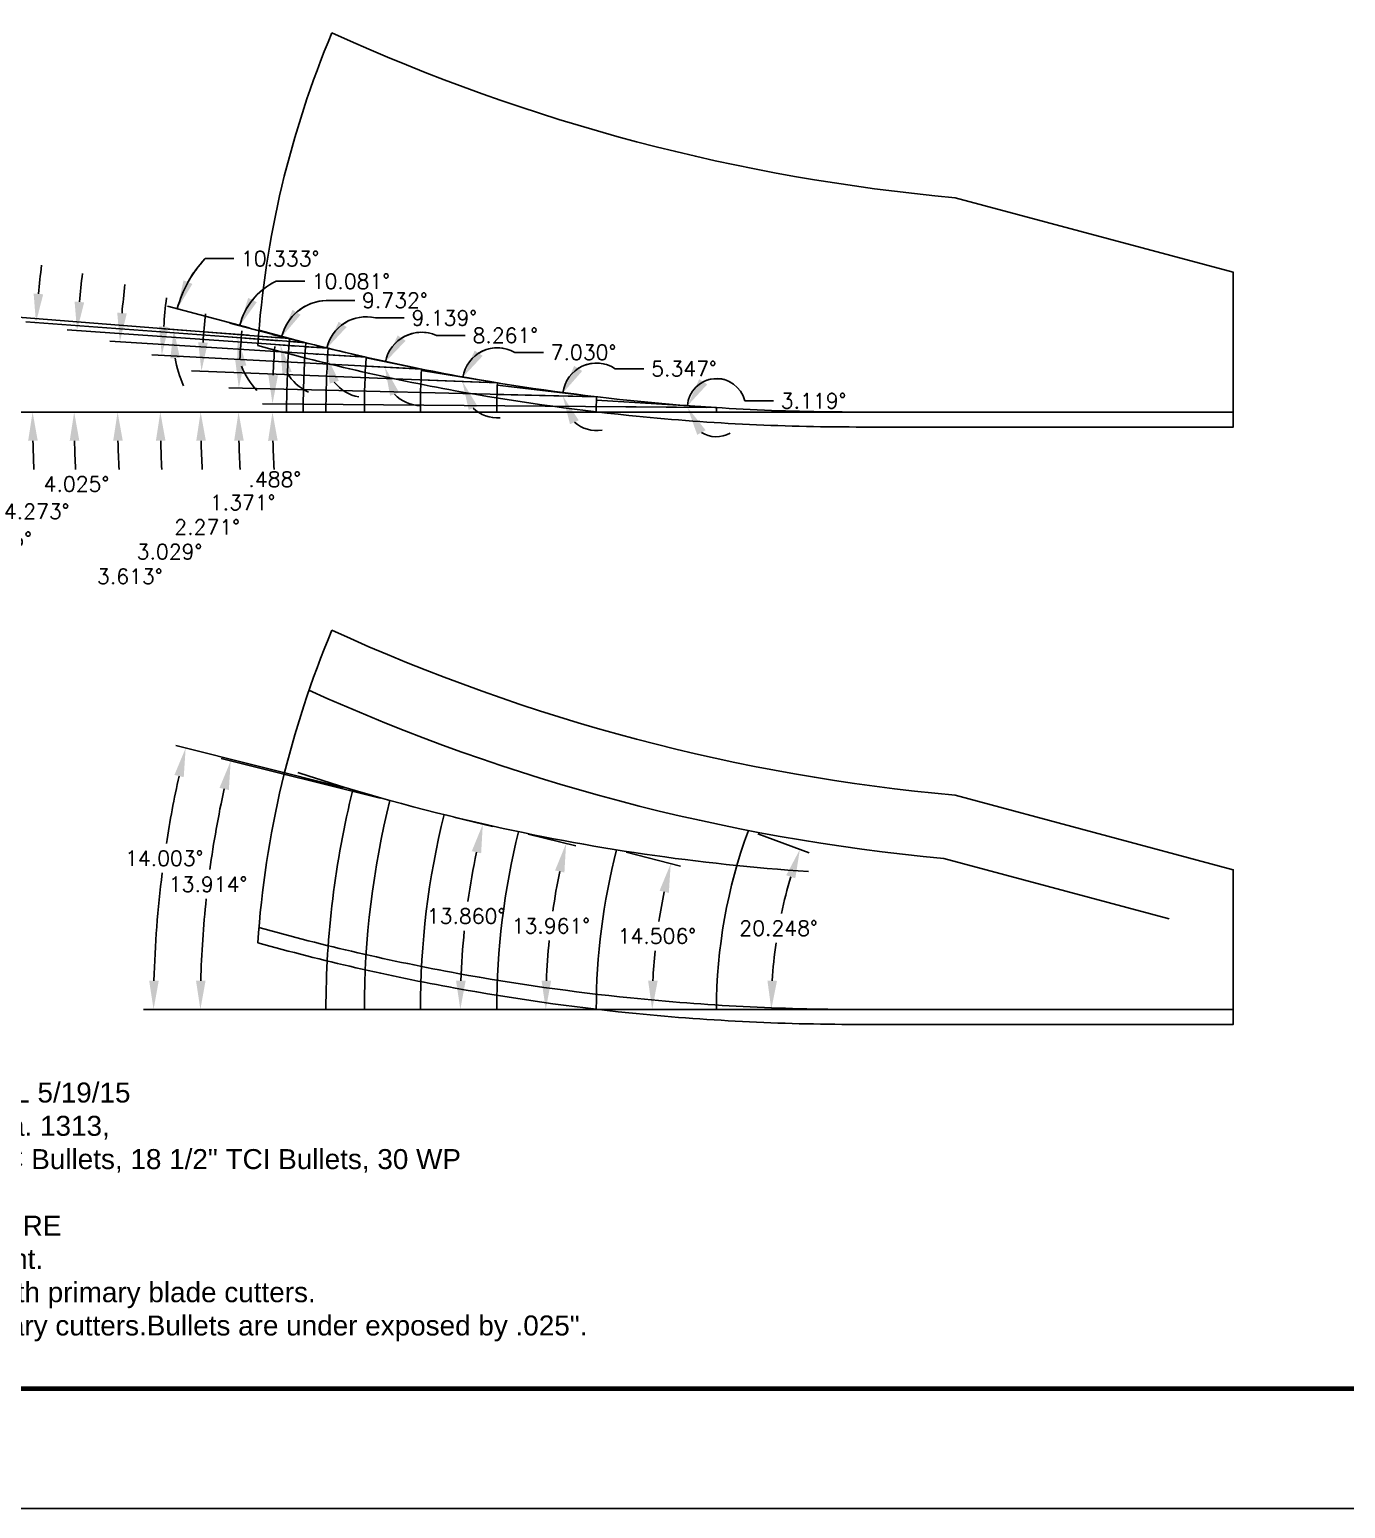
# Model space of a CAD drawing. Header units: inches. Extents: x -34 to 55.4, y 0 to 22.
# Drawn here: x 17.46 to 25.7, y 0 to 9.26 of the extents above; entities that cross this region are included whole.
import ezdxf
from ezdxf.enums import TextEntityAlignment as Align

# ---------------------------------------------------------------- set-up
doc = ezdxf.new("R2010")
doc.units = ezdxf.units.IN
doc.header["$MEASUREMENT"] = 0
doc.header["$PDMODE"] = 35
doc.layers.get('Defpoints').update_dxf_attribs({"color": 10})
for name, color, linetype in [('Dims', 4, 'Continuous'), ('TEXT', 3, 'Continuous'), ('Title Block', 7, 'Continuous')]:
    doc.layers.add(name, color=color, linetype=linetype)
doc.styles.add('RomanD', font='romand.shx', dxfattribs={"width": 0.9})
doc.styles.add('RomanS', font='romans')
doc.styles.get("Standard").update_dxf_attribs({"font": 'arial.ttf'})
doc.dimstyles.new('Copy of Standard', dxfattribs={"dimtxt": 0.094, "dimasz": 0.18, "dimexe": 0.0625, "dimexo": 0.0625, "dimgap": 0.045, "dimtad": 0, "dimtih": 1, "dimtoh": 1, "dimdec": 4, "dimzin": 4, "dimdsep": 46, "dimtxsty": 'RomanS', "dimcen": 0.09, "dimadec": 3, "dimazin": 1, "dimtfac": 1, "dimtdec": 4, "dimtofl": 0, "dimtmove": 0, "dimatfit": 1, "dimfxl": 1, "dimtolj": 1, "dimtzin": 0, "dimarcsym": 0})

# ---------------------------------------------------------------- blocks, each defined once
blk = doc.blocks.new('COT_Dblock')
at = {"layer": 'Title Block', "color": 8}
blk.add_lwpolyline([(0, 0), (34, 0), (34, 22), (0, 22)], close=True, dxfattribs=at)
at = {"layer": 'Title Block', "const_width": 0.03}
blk.add_lwpolyline([(33.13, 21.25), (0.87, 21.25), (0.87, 0.75), (33.13, 0.75)], close=True, dxfattribs=at)
at = {"layer": 'Title Block', "color": 1, "style": 'RomanS', "flags": 8}
for tag, p in [('FNAME', (0.62, 3.75)), ('REVDATE', (0.62, 2.25)), ('USER', (0.62, 0.75))]:
    blk.add_attdef(tag, text='', height=0.047, rotation=90, dxfattribs=at).set_placement(p, align=Align.BOTTOM_LEFT)
at = {"layer": 'Title Block', "color": 3, "style": 'RomanS', "flags": 8}
blk.add_attdef('DRAWN', text='', height=0.11, dxfattribs=at).set_placement((28.7003, 1.9844), align=Align.MIDDLE_CENTER)
for tag, p in [('DDATE', (28.3559, 1.6718)), ('CHECK', (28.3559, 1.406)), ('MATRL', (28.3559, 1.1487)), ('PDATE', (28.3559, 0.8829)), ('SCALE', (29.8959, 0.8555)), ('SHEET', (32.0053, 0.8555))]:
    blk.add_attdef(tag, text='', height=0.094, dxfattribs=at).set_placement(p, align=Align.MIDDLE_LEFT)
at = {"layer": 'Title Block', "color": 3, "style": 'RomanD', "width": 0.9, "flags": 8}
for tag, height, p in [('TITL1', 0.125, (31.337, 1.6835)), ('TITL2', 0.094, (31.337, 1.5143)), ('TITL3', 0.094, (31.337, 1.3739))]:
    blk.add_attdef(tag, text='', height=height, dxfattribs=at).set_placement(p, align=Align.MIDDLE_CENTER)
at = {"layer": 'Title Block', "color": 3, "style": 'RomanS', "flags": 8}
for tag, p in [('FSCM#', (30.3372, 1.1213)), ('DWG#', (31.8095, 1.1213)), ('REV#', (32.9697, 1.1213))]:
    blk.add_attdef(tag, text='', height=0.094, dxfattribs=at).set_placement(p, align=Align.TOP_CENTER)
blk = doc.blocks.new('*D119')
at = {"layer": 'Defpoints', "color": 0, "transparency": 16777216}
for p in [(21.9625, 4.2449), (22.186, 3.7999), (21.7624, 3.1244), (24.9999, 3.1244)]:
    blk.add_point(p, dxfattribs=at)
at = {"layer": 'Dims', "color": 0, "lineweight": -2, "transparency": 16777216}
for p, q in [((22.0211, 4.2232), (22.3435, 4.1043)), ((21.8249, 3.1244), (22.1685, 3.1244))]:
    blk.add_line(p, q, dxfattribs=at)
for start, end in [(163.31644, 168.02), (171.72135, 176.43559)]:
    blk.add_arc((24.9999, 3.1244), 2.8939, start, end, dxfattribs=at)
at = {"layer": 'Dims', "color": 0, "transparency": 16777216}
for points in [[(22.1994, 3.9647), (22.2563, 3.9457), (22.2849, 4.1259)], [(22.1416, 3.3034), (22.0816, 3.3053), (22.106, 3.1244)]]:
    blk.add_solid(points, dxfattribs=at)
at = {"layer": 'Dims', "color": 0, "transparency": 16777216, "insert": (22.1511, 3.6331), "char_height": 0.094, "attachment_point": 5, "style": 'RomanS'}
blk.add_mtext('\\A1;20.248°', dxfattribs=at)
blk = doc.blocks.new('*D120')
at = {"layer": 'Defpoints', "color": 0, "transparency": 16777216}
for p in [(21.1368, 4.124), (21.4115, 3.7359), (21.0096, 3.1244), (24.9999, 3.1244)]:
    blk.add_point(p, dxfattribs=at)
at = {"layer": 'Dims', "color": 0, "lineweight": -2, "transparency": 16777216}
for p, q in [((21.1973, 4.1083), (21.5363, 4.0206)), ((21.0721, 3.1244), (21.4222, 3.1244))]:
    blk.add_line(p, q, dxfattribs=at)
for start, end in [(168.32701, 171.28448), (174.20432, 177.16653)]:
    blk.add_arc((24.9999, 3.1244), 3.6402, start, end, dxfattribs=at)
at = {"layer": 'Dims', "color": 0, "transparency": 16777216}
for points in [[(21.4058, 3.8677), (21.4642, 3.8541), (21.4758, 4.0362)], [(21.3942, 3.3036), (21.3342, 3.3051), (21.3597, 3.1244)]]:
    blk.add_solid(points, dxfattribs=at)
at = {"layer": 'Dims', "color": 0, "transparency": 16777216, "insert": (21.3889, 3.584), "char_height": 0.094, "attachment_point": 5, "style": 'RomanS'}
blk.add_mtext('\\A1;14.506°', dxfattribs=at)
blk = doc.blocks.new('*D121')
at = {"layer": 'Defpoints', "color": 0, "transparency": 16777216}
for p in [(20.5226, 4.2375), (20.7499, 3.8209), (20.3863, 3.1244), (24.9999, 3.1244)]:
    blk.add_point(p, dxfattribs=at)
at = {"layer": 'Dims', "color": 0, "lineweight": -2, "transparency": 16777216}
for p, q in [((20.5832, 4.2224), (20.881, 4.1484)), ((20.4488, 3.1244), (20.7557, 3.1244))]:
    blk.add_line(p, q, dxfattribs=at)
for start, end in [(168.43391, 171.78472), (174.25109, 177.60515)]:
    blk.add_arc((24.9999, 3.1244), 4.3067, start, end, dxfattribs=at)
at = {"layer": 'Dims', "color": 0, "transparency": 16777216}
for points in [[(20.7514, 3.9945), (20.8099, 3.9813), (20.8204, 4.1635)], [(20.7269, 3.3038), (20.6669, 3.305), (20.6932, 3.1244)]]:
    blk.add_solid(points, dxfattribs=at)
at = {"layer": 'Dims', "color": 0, "transparency": 16777216, "insert": (20.7251, 3.6478), "char_height": 0.094, "attachment_point": 5, "style": 'RomanS'}
blk.add_mtext('\\A1;13.961°', dxfattribs=at)
blk = doc.blocks.new('*D122')
at = {"layer": 'Defpoints', "color": 0, "transparency": 16777216}
for p in [(20.056, 4.3442), (20.2208, 3.9019), (19.9078, 3.1244), (24.9999, 3.1244)]:
    blk.add_point(p, dxfattribs=at)
at = {"layer": 'Dims', "color": 0, "lineweight": -2, "transparency": 16777216}
for p, q in [((20.1167, 4.3293), (20.3596, 4.2693)), ((19.9703, 3.1244), (20.2204, 3.1244))]:
    blk.add_line(p, q, dxfattribs=at)
for start, end in [(168.27001, 171.97194), (174.16542, 177.8699)]:
    blk.add_arc((24.9999, 3.1244), 4.8419, start, end, dxfattribs=at)
at = {"layer": 'Dims', "color": 0, "transparency": 16777216}
for points in [[(20.2298, 4.1154), (20.2883, 4.1021), (20.2989, 4.2843)], [(20.1913, 3.3038), (20.1313, 3.3049), (20.1579, 3.1244)]]:
    blk.add_solid(points, dxfattribs=at)
at = {"layer": 'Dims', "color": 0, "transparency": 16777216, "insert": (20.1933, 3.7086), "char_height": 0.094, "attachment_point": 5, "style": 'RomanS'}
blk.add_mtext('\\A1;13.860°', dxfattribs=at)
blk = doc.blocks.new('*D123')
at = {"layer": 'Defpoints', "color": 0, "transparency": 16777216}
for p in [(19.7166, 4.4333), (18.6143, 4.1674), (19.5569, 3.1244), (24.9999, 3.1244)]:
    blk.add_point(p, dxfattribs=at)
at = {"layer": 'Dims', "color": 0, "lineweight": -2, "transparency": 16777216}
for p, q in [((19.6559, 4.4483), (18.6589, 4.6953)), ((19.4944, 3.1244), (18.4672, 3.1244))]:
    blk.add_line(p, q, dxfattribs=at)
for start, end in [(167.67959, 172.2213), (173.86284, 178.40598)]:
    blk.add_arc((24.9999, 3.1244), 6.4702, start, end, dxfattribs=at)
at = {"layer": 'Dims', "color": 0, "transparency": 16777216}
for points in [[(18.6495, 4.5118), (18.708, 4.4982), (18.7196, 4.6803)], [(18.5622, 3.304), (18.5022, 3.3048), (18.5297, 3.1244)]]:
    blk.add_solid(points, dxfattribs=at)
at = {"layer": 'Dims', "color": 0, "transparency": 16777216, "insert": (18.5774, 3.9081), "char_height": 0.094, "attachment_point": 5, "style": 'RomanS'}
blk.add_mtext('\\A1;13.914°', dxfattribs=at)
blk = doc.blocks.new('*D124')
at = {"layer": 'Defpoints', "color": 0, "transparency": 16777216}
for p in [(19.4851, 4.4997), (18.2589, 3.6748), (19.3162, 3.1244), (24.9999, 3.1244)]:
    blk.add_point(p, dxfattribs=at)
at = {"layer": 'Dims', "color": 0, "lineweight": -2, "transparency": 16777216}
for p, q in [((19.4245, 4.5148), (18.3769, 4.7761)), ((19.2537, 3.1244), (18.174, 3.1244))]:
    blk.add_line(p, q, dxfattribs=at)
for start, end in [(167.52226, 171.16878), (172.74308, 178.47509)]:
    blk.add_arc((24.9999, 3.1244), 6.7634, start, end, dxfattribs=at)
at = {"layer": 'Dims', "color": 0, "transparency": 16777216}
for points in [[(18.3671, 4.5926), (18.4255, 4.5788), (18.4375, 4.7609)], [(18.2689, 3.304), (18.2089, 3.3048), (18.2365, 3.1244)]]:
    blk.add_solid(points, dxfattribs=at)
at = {"layer": 'Dims', "color": 0, "transparency": 16777216, "insert": (18.3031, 4.0708), "char_height": 0.094, "attachment_point": 5, "style": 'RomanS'}
blk.add_mtext('\\A1;14.003°', dxfattribs=at)
blk = doc.blocks.new('*D197')
at = {"layer": 'Defpoints', "color": 0, "transparency": 16777216}
for p in [(21.0097, 6.899), (21.0103, 6.94), (21.5806, 6.8975), (21.7625, 6.8926), (21.7625, 6.8926)]:
    blk.add_point(p, dxfattribs=at)
at = {"layer": 'Dims', "color": 0, "lineweight": -2, "transparency": 16777216}
blk.add_line((21.9395, 6.9352), (22.1195, 6.9352), dxfattribs=at)
for start, end in [(13.53368, 176.39311), (57.86788, 117.1305), (238.77511, 298.03773)]:
    blk.add_arc((21.7625, 6.8926), 0.182, start, end, dxfattribs=at)
at = {"layer": 'Dims', "color": 0, "transparency": 16777216}
for points in [[(21.7046, 7.0382), (21.6544, 7.0711), (21.5809, 6.9041)], [(21.642, 6.7223), (21.6944, 6.7516), (21.5805, 6.8942)]]:
    blk.add_solid(points, dxfattribs=at)
at = {"layer": 'Dims', "color": 0, "transparency": 16777216, "insert": (22.3704, 6.9352), "char_height": 0.094, "attachment_point": 5, "style": 'RomanS'}
blk.add_mtext('\\A1;3.119°', dxfattribs=at)
blk = doc.blocks.new('*D198')
at = {"layer": 'Defpoints', "color": 0, "transparency": 16777216}
for p in [(20.3876, 6.9755), (20.3894, 7.0337), (20.7999, 6.9722), (21.0107, 6.9605), (21.0107, 6.9605)]:
    blk.add_point(p, dxfattribs=at)
at = {"layer": 'Dims', "color": 0, "lineweight": -2, "transparency": 16777216}
blk.add_line((21.1279, 7.1362), (21.3079, 7.1362), dxfattribs=at)
for start, end in [(56.30268, 173.2825), (72.35716, 122.81983), (229.09176, 279.55443)]:
    blk.add_arc((21.0107, 6.9605), 0.2111, start, end, dxfattribs=at)
at = {"layer": 'Dims', "color": 0, "transparency": 16777216}
for points in [[(20.9217, 7.1221), (20.8708, 7.1538), (20.801, 6.9852)], [(20.845, 6.7888), (20.8999, 6.8131), (20.7996, 6.9656)]]:
    blk.add_solid(points, dxfattribs=at)
at = {"layer": 'Dims', "color": 0, "transparency": 16777216, "insert": (21.5588, 7.1362), "char_height": 0.094, "attachment_point": 5, "style": 'RomanS'}
blk.add_mtext('\\A1;5.347°', dxfattribs=at)
blk = doc.blocks.new('*D199')
at = {"layer": 'Defpoints', "color": 0, "transparency": 16777216}
for p in [(19.9118, 7.0669), (19.9144, 7.1258), (20.1714, 7.0655), (20.3899, 7.0479), (20.3899, 7.0479)]:
    blk.add_point(p, dxfattribs=at)
at = {"layer": 'Dims', "color": 0, "lineweight": -2, "transparency": 16777216}
blk.add_line((20.4984, 7.2384), (20.6784, 7.2384), dxfattribs=at)
for start, end in [(60.34206, 170.69926), (73.76231, 122.23078), (226.1975, 274.66597)]:
    blk.add_arc((20.3899, 7.0479), 0.2193, start, end, dxfattribs=at)
at = {"layer": 'Dims', "color": 0, "transparency": 16777216}
for points in [[(20.298, 7.2168), (20.248, 7.2499), (20.1735, 7.0833)], [(20.2103, 6.8784), (20.266, 6.9009), (20.1708, 7.0566)]]:
    blk.add_solid(points, dxfattribs=at)
at = {"layer": 'Dims', "color": 0, "transparency": 16777216, "insert": (20.9293, 7.2384), "char_height": 0.094, "attachment_point": 5, "style": 'RomanS'}
blk.add_mtext('\\A1;7.030°', dxfattribs=at)
blk = doc.blocks.new('*D200')
at = {"layer": 'Defpoints', "color": 0, "transparency": 16777216}
for p in [(19.5645, 7.1527), (19.5674, 7.2036), (19.6857, 7.1574), (19.9149, 7.1342), (19.9149, 7.1342)]:
    blk.add_point(p, dxfattribs=at)
at = {"layer": 'Dims', "color": 0, "lineweight": -2, "transparency": 16777216}
blk.add_line((20.0089, 7.3445), (20.1889, 7.3445), dxfattribs=at)
for start, end in [(65.91982, 168.70998), (76.7094, 122.70969), (222.97096, 268.97125)]:
    blk.add_arc((19.9149, 7.1342), 0.2303, start, end, dxfattribs=at)
at = {"layer": 'Dims', "color": 0, "transparency": 16777216}
for points in [[(19.8152, 7.3111), (19.7656, 7.3449), (19.689, 7.1793)], [(19.7182, 6.9669), (19.7745, 6.9874), (19.6849, 7.1464)]]:
    blk.add_solid(points, dxfattribs=at)
at = {"layer": 'Dims', "color": 0, "transparency": 16777216, "insert": (20.4398, 7.3445), "char_height": 0.094, "attachment_point": 5, "style": 'RomanS'}
blk.add_mtext('\\A1;8.261°', dxfattribs=at)
blk = doc.blocks.new('*D201')
at = {"layer": 'Defpoints', "color": 0, "transparency": 16777216}
for p in [(19.3165, 7.2374), (19.3275, 7.2233), (19.3301, 7.2619), (19.5677, 7.2081), (19.5677, 7.2081)]:
    blk.add_point(p, dxfattribs=at)
at = {"layer": 'Dims', "color": 0, "lineweight": -2, "transparency": 16777216}
for p, q in [((19.6268, 7.454), (19.8068, 7.454)), ((19.2652, 7.2272), (19.253, 7.228)), ((19.2691, 7.2757), (19.2601, 7.2777))]:
    blk.add_line(p, q, dxfattribs=at)
for start, end in [(76.47204, 167.24731), (83.84372, 125.54552), (218.08841, 259.7902)]:
    blk.add_arc((19.5677, 7.2081), 0.2529, start, end, dxfattribs=at)
at = {"layer": 'Dims', "color": 0, "transparency": 16777216}
for points in [[(19.4457, 7.3972), (19.3957, 7.4305), (19.3211, 7.2639)], [(19.34, 7.0432), (19.3973, 7.061), (19.3153, 7.2241)]]:
    blk.add_solid(points, dxfattribs=at)
at = {"layer": 'Dims', "color": 0, "transparency": 16777216, "insert": (20.0577, 7.454), "char_height": 0.094, "attachment_point": 5, "style": 'RomanS'}
blk.add_mtext('\\A1;9.139°', dxfattribs=at)
blk = doc.blocks.new('*D202')
at = {"layer": 'Defpoints', "color": 0, "transparency": 16777216}
for p in [(19.0325, 7.302), (19.188, 7.2741), (19.1898, 7.2984), (19.3302, 7.264), (19.3302, 7.264)]:
    blk.add_point(p, dxfattribs=at)
at = {"layer": 'Dims', "color": 0, "lineweight": -2, "transparency": 16777216}
for p, q in [((19.3168, 7.5639), (19.4968, 7.5639)), ((19.1291, 7.3133), (18.978, 7.3503)), ((19.1257, 7.2784), (18.9684, 7.2895))]:
    blk.add_line(p, q, dxfattribs=at)
for start, end in [(92.55816, 166.24227), (96.45856, 131.35042), (210.86661, 245.75847)]:
    blk.add_arc((19.3302, 7.264), 0.3002, start, end, dxfattribs=at)
at = {"layer": 'Dims', "color": 0, "transparency": 16777216}
for points in [[(19.1576, 7.4739), (19.1063, 7.5049), (19.0387, 7.3354)], [(19.0434, 7.1031), (19.1018, 7.117), (19.0308, 7.2851)]]:
    blk.add_solid(points, dxfattribs=at)
at = {"layer": 'Dims', "color": 0, "transparency": 16777216, "insert": (19.7478, 7.5639), "char_height": 0.094, "attachment_point": 5, "style": 'RomanS'}
blk.add_mtext('\\A1;9.732°', dxfattribs=at)
blk = doc.blocks.new('*D203')
at = {"layer": 'Defpoints', "color": 0, "transparency": 16777216}
for p in [(18.7662, 7.356), (19.0878, 7.3253), (19.0864, 7.3069), (19.1898, 7.2992), (19.1898, 7.2992)]:
    blk.add_point(p, dxfattribs=at)
at = {"layer": 'Dims', "color": 0, "lineweight": -2, "transparency": 16777216}
for p, q in [((19.0035, 7.6839), (19.1835, 7.6839)), ((19.0273, 7.3408), (18.7152, 7.4207)), ((19.0241, 7.3116), (18.7012, 7.3357))]:
    blk.add_line(p, q, dxfattribs=at)
for start, end in [(115.84154, 165.64596), (117.03104, 141.3385), (200.03431, 224.34176)]:
    blk.add_arc((19.1898, 7.2992), 0.4275, start, end, dxfattribs=at)
at = {"layer": 'Dims', "color": 0, "transparency": 16777216}
for points in [[(18.8829, 7.5529), (18.8292, 7.5796), (18.7757, 7.4052)], [(18.7585, 7.1486), (18.818, 7.1569), (18.7636, 7.331)]]:
    blk.add_solid(points, dxfattribs=at)
at = {"layer": 'Dims', "color": 0, "transparency": 16777216, "insert": (19.4725, 7.6839), "char_height": 0.094, "attachment_point": 5, "style": 'RomanS'}
blk.add_mtext('\\A1;10.081°', dxfattribs=at)
blk = doc.blocks.new('*D204')
at = {"layer": 'Defpoints', "color": 0, "transparency": 16777216}
for p in [(18.3677, 7.4256), (18.8934, 7.3409), (18.8963, 7.3763), (19.0878, 7.3257), (19.0878, 7.3257)]:
    blk.add_point(p, dxfattribs=at)
at = {"layer": 'Dims', "color": 0, "lineweight": -2, "transparency": 16777216}
for p, q in [((18.5601, 7.8258), (18.7401, 7.8258)), ((18.8358, 7.3922), (18.3245, 7.5272)), ((18.8311, 7.3457), (18.3007, 7.387))]:
    blk.add_line(p, q, dxfattribs=at)
for start, end in [(136.5414, 165.21165), (136.7666, 150.98913), (189.76731, 203.98983)]:
    blk.add_arc((19.0878, 7.3257), 0.727, start, end, dxfattribs=at)
at = {"layer": 'Dims', "color": 0, "transparency": 16777216}
for points in [[(18.4799, 7.6671), (18.4242, 7.6895), (18.3849, 7.5113)], [(18.3414, 7.201), (18.4013, 7.2038), (18.363, 7.3822)]]:
    blk.add_solid(points, dxfattribs=at)
at = {"layer": 'Dims', "color": 0, "transparency": 16777216, "insert": (19.0291, 7.8258), "char_height": 0.094, "attachment_point": 5, "style": 'RomanS'}
blk.add_mtext('\\A1;10.333°', dxfattribs=at)
blk = doc.blocks.new('*D205')
at = {"layer": 'Defpoints', "color": 0, "transparency": 16777216}
for p in [(19.0878, 7.3257), (17.2382, 7.2678), (19.0699, 6.8651), (24.9999, 6.8651)]:
    blk.add_point(p, dxfattribs=at)
at = {"layer": 'Dims', "color": 0, "lineweight": -2, "transparency": 16777216}
for p, q in [((19.0255, 7.3306), (17.1889, 7.4737)), ((19.0074, 6.8651), (17.1652, 6.8651))]:
    blk.add_line(p, q, dxfattribs=at)
for start, end in [(172.89083, 174.2178), (181.32698, 182.65396)]:
    blk.add_arc((24.9999, 6.8651), 7.7721, start, end, dxfattribs=at)
at = {"layer": 'Dims', "color": 0, "transparency": 16777216}
for points in [[(17.2972, 7.6454), (17.2374, 7.6508), (17.2512, 7.4688)], [(17.1998, 6.6847), (17.2598, 6.6854), (17.2277, 6.8651)]]:
    blk.add_solid(points, dxfattribs=at)
at = {"layer": 'Dims', "color": 0, "transparency": 16777216, "insert": (17.2688, 6.0671), "char_height": 0.094, "attachment_point": 5, "style": 'RomanS'}
blk.add_mtext('\\A1;4.455°', dxfattribs=at)
blk = doc.blocks.new('*D206')
at = {"layer": 'Defpoints', "color": 0, "transparency": 16777216}
for p in [(17.488, 7.2389), (19.1898, 7.2992), (19.1737, 6.8651), (24.9999, 6.8651)]:
    blk.add_point(p, dxfattribs=at)
at = {"layer": 'Dims', "color": 0, "lineweight": -2, "transparency": 16777216}
for p, q in [((19.1275, 7.3039), (17.4373, 7.4301)), ((19.1112, 6.8651), (17.4162, 6.8651))]:
    blk.add_line(p, q, dxfattribs=at)
for start, end in [(172.98433, 174.35559), (181.37126, 182.74253)]:
    blk.add_arc((24.9999, 6.8651), 7.5212, start, end, dxfattribs=at)
at = {"layer": 'Dims', "color": 0, "transparency": 16777216}
for points in [[(17.5451, 7.6022), (17.4853, 7.6074), (17.4996, 7.4255)], [(17.4509, 6.6847), (17.5109, 6.6854), (17.4787, 6.8651)]]:
    blk.add_solid(points, dxfattribs=at)
at = {"layer": 'Dims', "color": 0, "transparency": 16777216, "insert": (17.5045, 6.2427), "char_height": 0.094, "attachment_point": 5, "style": 'RomanS'}
blk.add_mtext('\\A1;4.273°', dxfattribs=at)
blk = doc.blocks.new('*D207')
at = {"layer": 'Defpoints', "color": 0, "transparency": 16777216}
for p in [(19.3302, 7.264), (17.747, 7.205), (19.3162, 6.8651), (24.9999, 6.8651)]:
    blk.add_point(p, dxfattribs=at)
at = {"layer": 'Dims', "color": 0, "lineweight": -2, "transparency": 16777216}
for p, q in [((19.2679, 7.2684), (17.6946, 7.3791)), ((19.2537, 6.8651), (17.6766, 6.8651))]:
    blk.add_line(p, q, dxfattribs=at)
for start, end in [(173.13389, 174.55432), (181.42043, 182.84086)]:
    blk.add_arc((24.9999, 6.8651), 7.2608, start, end, dxfattribs=at)
at = {"layer": 'Dims', "color": 0, "transparency": 16777216}
for points in [[(17.8017, 7.5517), (17.7419, 7.5566), (17.757, 7.3748)], [(17.7113, 6.6847), (17.7713, 6.6855), (17.7391, 6.8651)]]:
    blk.add_solid(points, dxfattribs=at)
at = {"layer": 'Dims', "color": 0, "transparency": 16777216, "insert": (17.7531, 6.414), "char_height": 0.094, "attachment_point": 5, "style": 'RomanS'}
blk.add_mtext('\\A1;4.025°', dxfattribs=at)
blk = doc.blocks.new('*D208')
at = {"layer": 'Defpoints', "color": 0, "transparency": 16777216}
for p in [(18.0173, 7.1588), (19.5677, 7.2081), (19.5569, 6.8651), (24.9999, 6.8651)]:
    blk.add_point(p, dxfattribs=at)
at = {"layer": 'Dims', "color": 0, "lineweight": -2, "transparency": 16777216}
for p, q in [((19.5053, 7.2121), (17.9627, 7.3095)), ((19.4944, 6.8651), (17.9487, 6.8651))]:
    blk.add_line(p, q, dxfattribs=at)
for start, end in [(173.43514, 174.91087), (181.47574, 182.95148)]:
    blk.add_arc((24.9999, 6.8651), 6.9887, start, end, dxfattribs=at)
at = {"layer": 'Dims', "color": 0, "transparency": 16777216}
for points in [[(18.0686, 7.4827), (18.0088, 7.4873), (18.0251, 7.3055)], [(17.9835, 6.6847), (18.0435, 6.6855), (18.0112, 6.8651)]]:
    blk.add_solid(points, dxfattribs=at)
at = {"layer": 'Dims', "color": 0, "transparency": 16777216, "insert": (18.0874, 5.8358), "char_height": 0.094, "attachment_point": 5, "style": 'RomanS'}
blk.add_mtext('\\A1;3.613°', dxfattribs=at)
blk = doc.blocks.new('*D209')
at = {"layer": 'Defpoints', "color": 0, "transparency": 16777216}
for p in [(19.9149, 7.1342), (18.2829, 7.1019), (19.9078, 6.8651), (24.9999, 6.8651)]:
    blk.add_point(p, dxfattribs=at)
at = {"layer": 'Dims', "color": 0, "lineweight": -2, "transparency": 16777216}
for p, q in [((19.8525, 7.1375), (18.2257, 7.2236)), ((19.8453, 6.8651), (18.2162, 6.8651))]:
    blk.add_line(p, q, dxfattribs=at)
for start, end in [(173.9017, 175.43619), (181.53449, 183.06898)]:
    blk.add_arc((24.9999, 6.8651), 6.7212, start, end, dxfattribs=at)
at = {"layer": 'Dims', "color": 0, "transparency": 16777216}
for points in [[(18.33, 7.3979), (18.2701, 7.4019), (18.2881, 7.2203)], [(18.2511, 6.6847), (18.3111, 6.6855), (18.2787, 6.8651)]]:
    blk.add_solid(points, dxfattribs=at)
at = {"layer": 'Dims', "color": 0, "transparency": 16777216, "insert": (18.3359, 5.99), "char_height": 0.094, "attachment_point": 5, "style": 'RomanS'}
blk.add_mtext('\\A1;3.029°', dxfattribs=at)
blk = doc.blocks.new('*D210')
at = {"layer": 'Defpoints', "color": 0, "transparency": 16777216}
for p in [(20.3899, 7.0479), (18.5336, 7.036), (20.3863, 6.8651), (24.9999, 6.8651)]:
    blk.add_point(p, dxfattribs=at)
at = {"layer": 'Dims', "color": 0, "lineweight": -2, "transparency": 16777216}
for p, q in [((20.3275, 7.0504), (18.474, 7.1239)), ((20.3238, 6.8651), (18.4689, 6.8651))]:
    blk.add_line(p, q, dxfattribs=at)
for start, end in [(174.54018, 176.1346), (181.59442, 183.18885)]:
    blk.add_arc((24.9999, 6.8651), 6.4685, start, end, dxfattribs=at)
at = {"layer": 'Dims', "color": 0, "transparency": 16777216}
for points in [[(18.576, 7.2995), (18.5161, 7.3027), (18.5364, 7.1214)], [(18.5039, 6.6847), (18.5639, 6.6855), (18.5314, 6.8651)]]:
    blk.add_solid(points, dxfattribs=at)
at = {"layer": 'Dims', "color": 0, "transparency": 16777216, "insert": (18.5717, 6.1442), "char_height": 0.094, "attachment_point": 5, "style": 'RomanS'}
blk.add_mtext('\\A1;2.271°', dxfattribs=at)
blk = doc.blocks.new('*D211')
at = {"layer": 'Defpoints', "color": 0, "transparency": 16777216}
for p in [(18.7695, 6.9645), (21.0107, 6.9605), (21.0096, 6.8651), (24.9999, 6.8651)]:
    blk.add_point(p, dxfattribs=at)
at = {"layer": 'Dims', "color": 0, "lineweight": -2, "transparency": 16777216}
for p, q in [((20.9482, 6.962), (18.708, 7.0157)), ((20.9471, 6.8651), (18.7062, 6.8651))]:
    blk.add_line(p, q, dxfattribs=at)
for start, end in [(175.31878, 176.97393), (181.65515, 183.31031)]:
    blk.add_arc((24.9999, 6.8651), 6.2312, start, end, dxfattribs=at)
at = {"layer": 'Dims', "color": 0, "transparency": 16777216}
for points in [[(18.8074, 7.1929), (18.7474, 7.1952), (18.7705, 7.0142)], [(18.7413, 6.6847), (18.8013, 6.6855), (18.7687, 6.8651)]]:
    blk.add_solid(points, dxfattribs=at)
at = {"layer": 'Dims', "color": 0, "transparency": 16777216, "insert": (18.7945, 6.2984), "char_height": 0.094, "attachment_point": 5, "style": 'RomanS'}
blk.add_mtext('\\A1;1.371°', dxfattribs=at)
blk = doc.blocks.new('*D212')
at = {"layer": 'Defpoints', "color": 0, "transparency": 16777216}
for p in [(18.9813, 6.8992), (21.7624, 6.8651), (21.7625, 6.8926), (24.9999, 6.8651)]:
    blk.add_point(p, dxfattribs=at)
at = {"layer": 'Dims', "color": 0, "lineweight": -2, "transparency": 16777216}
for p, q in [((21.6999, 6.8651), (18.9187, 6.8651)), ((21.7, 6.8932), (18.9189, 6.9168))]:
    blk.add_line(p, q, dxfattribs=at)
for start, end in [(176.0853, 177.7989), (181.7136, 183.42719)]:
    blk.add_arc((24.9999, 6.8651), 6.0187, start, end, dxfattribs=at)
at = {"layer": 'Dims', "color": 0, "transparency": 16777216}
for points in [[(19.0156, 7.0955), (18.9556, 7.0969), (18.9814, 6.9163)], [(18.9539, 6.6846), (19.0139, 6.6855), (18.9812, 6.8651)]]:
    blk.add_solid(points, dxfattribs=at)
at = {"layer": 'Dims', "color": 0, "transparency": 16777216, "insert": (18.9959, 6.444), "char_height": 0.094, "attachment_point": 5, "style": 'RomanS'}
blk.add_mtext('\\A1;.488°', dxfattribs=at)

msp = doc.modelspace()

# ---------------------------------------------------------------- linework, layer by layer
for p, q in [((22.63739, 6.86508), (18.87489, 6.86508)), ((22.63739, 3.12442), (18.64233, 3.12442))]:
    msp.add_line(p, q)
at = {"color": 1, "linetype": 'Continuous'}
msp.add_line((24.59839, 3.69134), (23.18598, 4.06979), dxfattribs=at)
at = {"color": 7, "linetype": 'Continuous'}
for points in [[(18.88912, 7.28242, 0.0226727), (20.12596, 6.99843, 0.0196389), (21.21439, 6.84383, 0.0254602), (22.63739, 6.77133), (24.99989, 6.77133), (24.99989, 7.74008), (23.25667, 8.20717, -0.0847099), (19.35366, 9.23904, -0.0847099)], [(18.88912, 3.54177, 0.0226727), (20.12596, 3.25777, 0.0196389), (21.21439, 3.10318, 0.0254602), (22.63739, 3.03067), (24.99989, 3.03067), (24.99989, 3.99942), (23.25667, 4.46652, -0.0847099), (19.35366, 5.49838, -0.0847099)]]:
    msp.add_lwpolyline(points, format="xyb", dxfattribs=at)
at = {"color": 1, "linetype": 'Continuous'}
for points in [[(18.89638, 7.37772, 0.0230059), (20.14278, 7.09066, 0.0196389), (21.22392, 6.9371, 0.0254602), (22.63739, 6.86508), (24.99989, 6.86508)], [(19.14011, 4.60723, 0.0230059), (20.30078, 4.28601, 0.0196389), (21.31148, 4.09716, 0.0197191), (22.33806, 3.98791, 0.0197191)], [(18.89638, 3.63707, 0.0230059), (20.14278, 3.35, 0.0196389), (21.22392, 3.19644, 0.0254602), (22.63739, 3.12442), (24.99989, 3.12442)]]:
    msp.add_lwpolyline(points, format="xyb", dxfattribs=at)
for centre in [(24.99989, 6.86508), (24.99989, 3.12442)]:
    msp.add_arc(centre, 6.125, 157.195623, 176.092939)
msp.add_arc((24.32861, 16.41854), 12.4015, 245.62289, 264.713442, dxfattribs=at)
at = {"layer": 'TEXT'}
for p, q in [((19.08783, 7.32572), (18.8934, 7.34087)), ((18.89626, 7.37629), (19.08783, 7.32572)), ((19.0878, 7.32531), (19.18985, 7.2992)), ((19.18985, 7.2992), (19.0864, 7.30693)), ((19.33025, 7.26405), (19.18803, 7.27405)), ((19.18979, 7.29844), (19.33025, 7.26405)), ((19.56768, 7.20812), (19.32753, 7.22328)), ((19.56768, 7.20812), (19.3301, 7.26189)), ((19.91489, 7.13418), (19.56446, 7.15272)), ((19.91489, 7.13418), (19.56739, 7.20355)), ((20.38991, 7.04789), (19.91177, 7.06685)), ((20.38991, 7.04789), (19.91445, 7.12576)), ((21.01072, 6.96054), (20.3876, 6.97546)), ((20.38937, 7.03373), (21.01072, 6.96054)), ((21.76254, 6.89262), (21.00972, 6.89903)), ((21.76254, 6.89262), (21.01028, 6.94004))]:
    msp.add_line(p, q, dxfattribs=at)
for centre, radius, start in [((24.99989, 6.86508), 5.92998, 175.544781), ((24.99989, 6.86508), 5.82624, 175.726851), ((24.99989, 6.86508), 5.68366, 175.974756), ((24.99989, 6.86508), 5.44303, 176.386613), ((24.99989, 6.86508), 5.09212, 176.970678), ((24.99989, 6.86508), 4.6136, 177.729026), ((24.99989, 6.86508), 3.99031, 178.629088), ((24.99989, 6.86508), 3.23747, 179.512495), ((24.99989, 3.12442), 5.68366, 165.997343), ((24.99989, 3.12442), 5.44303, 166.085573), ((24.99989, 3.12442), 5.09212, 166.139909), ((24.99989, 3.12442), 4.6136, 166.039056), ((24.99989, 3.12442), 3.23747, 159.752031), ((24.99989, 3.12442), 3.99031, 165.493533)]:
    msp.add_arc(centre, radius, start, 180, dxfattribs=at)

# ---------------------------------------------------------------- block references
at = {"layer": 'Title Block'}
msp.add_blockref('COT_Dblock', (0, 0), dxfattribs=at)

# ---------------------------------------------------------------- texts
at = {"layer": 'TEXT', "insert": (14.56469, 2.6666), "char_height": 0.125, "width": 8.4192095, "attachment_point": 1}
msp.add_mtext('\\A1;12-1/4" 616-XR9(K) ASSY#2078 LDL 5/19/15\\P92 Total Elements; 56ea. 1613, 36ea. 1313, \\P9ea. 60 Series Nozzles, 12 1/2" PDC Bullets, 18 1/2" TCI Bullets, 30 WP\\P\\PREF. NOTES:  CUTTING STRUCTURE\\P3 Start to position 10, Non-Redundant.  \\PSecondary blade cutters are flush with primary blade cutters. \\PBackups cutters are Flush with primary cutters.Bullets are under exposed by .025".\\P ', dxfattribs=at)

# ---------------------------------------------------------------- dimensions: what is measured, and where the dimension line sits
at = {"layer": 'Dims'}
for base, line1, line2, picture, middle in [((18.36773, 7.425633), ((18.89626, 7.37629), (19.087831, 7.325716)), ((19.087831, 7.325716), (18.893396, 7.340866)), '*D204', (19.029075, 7.825769)), ((18.766156, 7.355982), ((19.087799, 7.325312), (19.189849, 7.299197)), ((19.189849, 7.299197), (19.086397, 7.306927)), '*D203', (19.472469, 7.683932)), ((19.032466, 7.302032), ((19.189792, 7.298436), (19.330248, 7.264047)), ((19.330248, 7.264047), (19.188025, 7.274055)), '*D202', (19.747754, 7.563942)), ((19.31653, 7.237441), ((19.567678, 7.208116), (19.330096, 7.261887)), ((19.567678, 7.208116), (19.327526, 7.223282)), '*D201', (20.05773, 7.453955)), ((19.68572, 7.15739), ((19.91489, 7.13418), (19.56739, 7.20355)), ((19.91489, 7.13418), (19.56446, 7.15272)), '*D200', (20.43977, 7.34447)), ((20.17136, 7.06553), ((20.38991, 7.04789), (19.91445, 7.12576)), ((20.38991, 7.04789), (19.91177, 7.06685)), '*D199', (20.92931, 7.23843)), ((20.799906, 6.972156), ((20.389367, 7.033728), (21.010718, 6.960543)), ((21.010718, 6.960543), (20.387604, 6.975455)), '*D198', (21.55876, 7.136201)), ((21.58057, 6.89747), ((21.76254, 6.89262), (21.01028, 6.94004)), ((21.76254, 6.89262), (21.00972, 6.89903)), '*D197', (22.37042, 6.93522))]:
    dim = msp.add_angular_dim_2l(base=base, line1=line1, line2=line2, dimstyle='Copy of Standard', dxfattribs=at)
    dim.commit()
    dim.dimension.update_dxf_attribs({"geometry": picture, "text_midpoint": middle})
for base, center, p1, p2, picture, middle in [((17.23818, 7.2678), (24.99989, 6.86508), (19.08783, 7.32572), (19.06991, 6.86508), '*D205', (17.26881, 6.0671)), ((17.48802, 7.23888), (24.99989, 6.86508), (19.18985, 7.2992), (19.17365, 6.86508), '*D206', (17.50452, 6.24269)), ((17.74703, 7.20502), (24.99989, 6.86508), (19.33025, 7.26405), (19.31623, 6.86508), '*D207', (17.75309, 6.41401)), ((18.01734, 7.15882), (24.99989, 6.86508), (19.56768, 7.20812), (19.55686, 6.86508), '*D208', (18.08737, 5.83582)), ((18.28291, 7.10193), (24.99989, 6.86508), (19.91489, 7.13418), (19.90777, 6.86508), '*D209', (18.33594, 5.99)), ((18.53362, 7.03598), (24.99989, 6.86508), (20.38991, 7.04789), (20.38628, 6.86508), '*D210', (18.57165, 6.14419)), ((18.76948, 6.96447), (24.99989, 6.86508), (21.01072, 6.96054), (21.00958, 6.86508), '*D211', (18.79451, 6.29837)), ((18.981282, 6.899217), (24.999888, 6.865076), (21.762539, 6.892622), (21.762422, 6.865076), '*D212', (18.995933, 6.443992)), ((18.25895, 3.67478), (24.99989, 3.12442), (19.48512, 4.49968), (19.31623, 3.12442), '*D124', (18.30305, 4.07076))]:
    dim = msp.add_angular_dim_3p(base=base, center=center, p1=p1, p2=p2, dimstyle='Copy of Standard', dxfattribs=at)
    dim.commit()
    dim.dimension.update_dxf_attribs({"geometry": picture, "text_midpoint": middle, "dimtype": 165})
for base, p1, p2, picture, middle in [((18.61434, 4.16738), (19.71658, 4.43332), (19.55686, 3.12442), '*D123', (18.57737, 3.90814)), ((20.22078, 3.9019), (20.05604, 4.34425), (19.90777, 3.12442), '*D122', (20.19332, 3.70864)), ((20.74986, 3.82095), (20.52257, 4.2375), (20.38628, 3.12442), '*D121', (20.72508, 3.64782)), ((22.18597, 3.79991), (21.96249, 4.24485), (21.76242, 3.12442), '*D119', (22.15108, 3.6331)), ((21.41146, 3.73593), (21.13679, 4.12395), (21.00958, 3.12442), '*D120', (21.38886, 3.58401))]:
    dim = msp.add_angular_dim_3p(base=base, center=(24.99989, 3.12442), p1=p1, p2=p2, dimstyle='Copy of Standard', dxfattribs=at)
    dim.commit()
    dim.dimension.update_dxf_attribs({"geometry": picture, "text_midpoint": middle})

doc.saveas('drawing.dxf')
